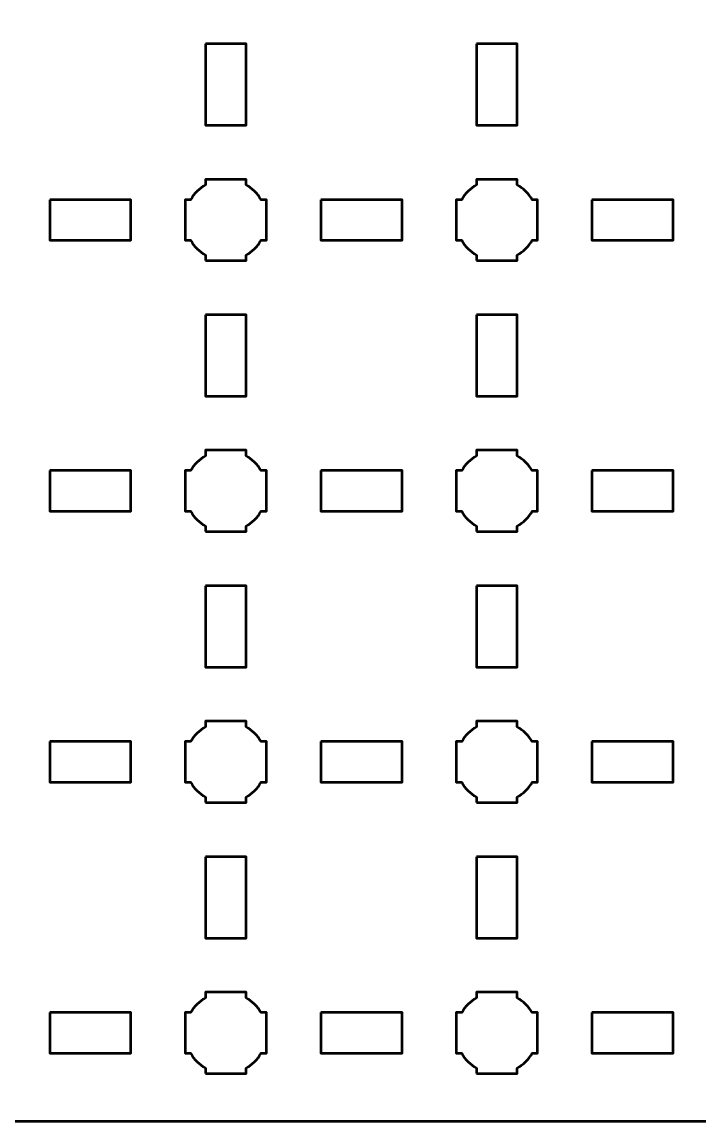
# Model space of a CAD drawing. Header units: centimetres. Extents: x -19.6 to 19.7, y -15.7 to 15.7.
# Drawn here: x 5.5 to 10.49, y -15.65 to -7.54 of the extents above; entities that cross this region are included whole.
import ezdxf

# ---------------------------------------------------------------- set-up
doc = ezdxf.new("R2010")
doc.units = ezdxf.units.CM
doc.header["$MEASUREMENT"] = 0
doc.layers.add('Layer 1', color=7, linetype='Continuous')

msp = doc.modelspace()

# ---------------------------------------------------------------- linework, layer by layer
at = {"layer": 'Layer 1', "lineweight": 53}
for points, knots in [([(-19.14991, 15.65004), (-19.14991, 15.65004), (19.15005, 15.65004), (19.15005, 15.65004), (19.15005, 15.65004), (19.42701, 15.65004), (19.65001, 15.42694), (19.65001, 15.14994), (19.65001, 15.14994), (19.65001, 15.14994), (19.65001, -15.14993), (19.65001, -15.14993), (19.65001, -15.14993), (19.65001, -15.42707), (19.42701, -15.65003), (19.15005, -15.65003), (19.15005, -15.65003), (19.15005, -15.65003), (-19.14991, -15.65003), (-19.14991, -15.65003), (-19.14991, -15.65003), (-19.42691, -15.65003), (-19.65, -15.42707), (-19.65, -15.14993), (-19.65, -15.14993), (-19.65, -15.14993), (-19.65, 15.14994), (-19.65, 15.14994), (-19.65, 15.14994), (-19.65, 15.42694), (-19.42691, 15.65004), (-19.14991, 15.65004)], [0, 0, 0, 0, 0.125, 0.125, 0.125, 0.125, 0.25, 0.25, 0.25, 0.25, 0.375, 0.375, 0.375, 0.375, 0.5, 0.5, 0.5, 0.5, 0.625, 0.625, 0.625, 0.625, 0.75, 0.75, 0.75, 0.75, 0.875, 0.875, 0.875, 0.875, 1, 1, 1, 1]), ([(6.85006, -7.70001), (6.85006, -7.70001), (7.15007, -7.70001), (7.15007, -7.70001), (7.15007, -7.70001), (7.15007, -7.70001), (7.15007, -8.30001), (7.15007, -8.30001), (7.15007, -8.30001), (7.15007, -8.30001), (6.85006, -8.30001), (6.85006, -8.30001), (6.85006, -8.30001), (6.85006, -8.30001), (6.85006, -7.70001), (6.85006, -7.70001)], [0, 0, 0, 0, 0.25, 0.25, 0.25, 0.25, 0.5, 0.5, 0.5, 0.5, 0.75, 0.75, 0.75, 0.75, 1, 1, 1, 1]), ([(8.85003, -7.70001), (8.85003, -7.70001), (9.15003, -7.70001), (9.15003, -7.70001), (9.15003, -7.70001), (9.15003, -7.70001), (9.15003, -8.30001), (9.15003, -8.30001), (9.15003, -8.30001), (9.15003, -8.30001), (8.85003, -8.30001), (8.85003, -8.30001), (8.85003, -8.30001), (8.85003, -8.30001), (8.85003, -7.70001), (8.85003, -7.70001)], [0, 0, 0, 0, 0.25, 0.25, 0.25, 0.25, 0.5, 0.5, 0.5, 0.5, 0.75, 0.75, 0.75, 0.75, 1, 1, 1, 1]), ([(6.84996, -9.29989), (6.84996, -9.29989), (6.84996, -9.25978), (6.84996, -9.25978), (6.84996, -9.25978), (6.80448, -9.23346), (6.76642, -9.19543), (6.7401, -9.14996), (6.7401, -9.14996), (6.7401, -9.14996), (6.70003, -9.14996), (6.70003, -9.14996), (6.70003, -9.14996), (6.70003, -9.14996), (6.70003, -8.99989), (6.70003, -8.99989), (6.70003, -8.99989), (6.70003, -8.99989), (6.70003, -8.84996), (6.70003, -8.84996), (6.70003, -8.84996), (6.70003, -8.84996), (6.7401, -8.84996), (6.7401, -8.84996), (6.7401, -8.84996), (6.76642, -8.80448), (6.80448, -8.76645), (6.84996, -8.74014), (6.84996, -8.74014), (6.84996, -8.74014), (6.84996, -8.69988), (6.84996, -8.69988), (6.84996, -8.69988), (6.84996, -8.69988), (6.99999, -8.69988), (6.99999, -8.69988), (6.99999, -8.69988), (6.99999, -8.69988), (7.14992, -8.69988), (7.14992, -8.69988), (7.14992, -8.69988), (7.14992, -8.69988), (7.14992, -8.74014), (7.14992, -8.74014), (7.14992, -8.74014), (7.19554, -8.76645), (7.23346, -8.80448), (7.25978, -8.84996), (7.25978, -8.84996), (7.25978, -8.84996), (7.3, -8.84996), (7.3, -8.84996), (7.3, -8.84996), (7.3, -8.84996), (7.3, -8.99989), (7.3, -8.99989), (7.3, -8.99989), (7.3, -8.99989), (7.3, -9.14996), (7.3, -9.14996), (7.3, -9.14996), (7.3, -9.14996), (7.25978, -9.14996), (7.25978, -9.14996), (7.25978, -9.14996), (7.23346, -9.19543), (7.19554, -9.23346), (7.14992, -9.25978), (7.14992, -9.25978), (7.14992, -9.25978), (7.14992, -9.29989), (7.14992, -9.29989), (7.14992, -9.29989), (7.14992, -9.29989), (6.99999, -9.29989), (6.99999, -9.29989), (6.99999, -9.29989), (6.99999, -9.29989), (6.84996, -9.29989), (6.84996, -9.29989)], [0, 0, 0, 0, 0.05, 0.05, 0.05, 0.05, 0.1, 0.1, 0.1, 0.1, 0.15, 0.15, 0.15, 0.15, 0.2, 0.2, 0.2, 0.2, 0.25, 0.25, 0.25, 0.25, 0.3, 0.3, 0.3, 0.3, 0.35, 0.35, 0.35, 0.35, 0.4, 0.4, 0.4, 0.4, 0.45, 0.45, 0.45, 0.45, 0.5, 0.5, 0.5, 0.5, 0.55, 0.55, 0.55, 0.55, 0.6, 0.6, 0.6, 0.6, 0.65, 0.65, 0.65, 0.65, 0.7, 0.7, 0.7, 0.7, 0.75, 0.75, 0.75, 0.75, 0.8, 0.8, 0.8, 0.8, 0.85, 0.85, 0.85, 0.85, 0.9, 0.9, 0.9, 0.9, 0.95, 0.95, 0.95, 0.95, 1, 1, 1, 1]), ([(8.85003, -9.29989), (8.85003, -9.29989), (8.85003, -9.25978), (8.85003, -9.25978), (8.85003, -9.25978), (8.80442, -9.23346), (8.76653, -9.19543), (8.74021, -9.14996), (8.74021, -9.14996), (8.74021, -9.14996), (8.69996, -9.14996), (8.69996, -9.14996), (8.69996, -9.14996), (8.69996, -9.14996), (8.69996, -8.99989), (8.69996, -8.99989), (8.69996, -8.99989), (8.69996, -8.99989), (8.69996, -8.84996), (8.69996, -8.84996), (8.69996, -8.84996), (8.69996, -8.84996), (8.74021, -8.84996), (8.74021, -8.84996), (8.74021, -8.84996), (8.76653, -8.80448), (8.80442, -8.76645), (8.85003, -8.74014), (8.85003, -8.74014), (8.85003, -8.74014), (8.85003, -8.69988), (8.85003, -8.69988), (8.85003, -8.69988), (8.85003, -8.69988), (8.99996, -8.69988), (8.99996, -8.69988), (8.99996, -8.69988), (8.99996, -8.69988), (9.15003, -8.69988), (9.15003, -8.69988), (9.15003, -8.69988), (9.15003, -8.69988), (9.15003, -8.74014), (9.15003, -8.74014), (9.15003, -8.74014), (9.19551, -8.76645), (9.23354, -8.80448), (9.25985, -8.84996), (9.25985, -8.84996), (9.25985, -8.84996), (9.29996, -8.84996), (9.29996, -8.84996), (9.29996, -8.84996), (9.29996, -8.84996), (9.29996, -8.99989), (9.29996, -8.99989), (9.29996, -8.99989), (9.29996, -8.99989), (9.29996, -9.14996), (9.29996, -9.14996), (9.29996, -9.14996), (9.29996, -9.14996), (9.25985, -9.14996), (9.25985, -9.14996), (9.25985, -9.14996), (9.23354, -9.19543), (9.19551, -9.23346), (9.15003, -9.25978), (9.15003, -9.25978), (9.15003, -9.25978), (9.15003, -9.29989), (9.15003, -9.29989), (9.15003, -9.29989), (9.15003, -9.29989), (8.99996, -9.29989), (8.99996, -9.29989), (8.99996, -9.29989), (8.99996, -9.29989), (8.85003, -9.29989), (8.85003, -9.29989)], [0, 0, 0, 0, 0.05, 0.05, 0.05, 0.05, 0.1, 0.1, 0.1, 0.1, 0.15, 0.15, 0.15, 0.15, 0.2, 0.2, 0.2, 0.2, 0.25, 0.25, 0.25, 0.25, 0.3, 0.3, 0.3, 0.3, 0.35, 0.35, 0.35, 0.35, 0.4, 0.4, 0.4, 0.4, 0.45, 0.45, 0.45, 0.45, 0.5, 0.5, 0.5, 0.5, 0.55, 0.55, 0.55, 0.55, 0.6, 0.6, 0.6, 0.6, 0.65, 0.65, 0.65, 0.65, 0.7, 0.7, 0.7, 0.7, 0.75, 0.75, 0.75, 0.75, 0.8, 0.8, 0.8, 0.8, 0.85, 0.85, 0.85, 0.85, 0.9, 0.9, 0.9, 0.9, 0.95, 0.95, 0.95, 0.95, 1, 1, 1, 1]), ([(5.70011, -8.84996), (5.70011, -8.84996), (6.30012, -8.84996), (6.30012, -8.84996), (6.30012, -8.84996), (6.30012, -8.84996), (6.30012, -9.14996), (6.30012, -9.14996), (6.30012, -9.14996), (6.30012, -9.14996), (5.70011, -9.14996), (5.70011, -9.14996), (5.70011, -9.14996), (5.70011, -9.14996), (5.70011, -8.84996), (5.70011, -8.84996)], [0, 0, 0, 0, 0.25, 0.25, 0.25, 0.25, 0.5, 0.5, 0.5, 0.5, 0.75, 0.75, 0.75, 0.75, 1, 1, 1, 1]), ([(7.70005, -8.84996), (7.70005, -8.84996), (8.30005, -8.84996), (8.30005, -8.84996), (8.30005, -8.84996), (8.30005, -8.84996), (8.30005, -9.14996), (8.30005, -9.14996), (8.30005, -9.14996), (8.30005, -9.14996), (7.70005, -9.14996), (7.70005, -9.14996), (7.70005, -9.14996), (7.70005, -9.14996), (7.70005, -8.84996), (7.70005, -8.84996)], [0, 0, 0, 0, 0.25, 0.25, 0.25, 0.25, 0.5, 0.5, 0.5, 0.5, 0.75, 0.75, 0.75, 0.75, 1, 1, 1, 1]), ([(9.70001, -8.84996), (9.70001, -8.84996), (10.30002, -8.84996), (10.30002, -8.84996), (10.30002, -8.84996), (10.30002, -8.84996), (10.30002, -9.14996), (10.30002, -9.14996), (10.30002, -9.14996), (10.30002, -9.14996), (9.70001, -9.14996), (9.70001, -9.14996), (9.70001, -9.14996), (9.70001, -9.14996), (9.70001, -8.84996), (9.70001, -8.84996)], [0, 0, 0, 0, 0.25, 0.25, 0.25, 0.25, 0.5, 0.5, 0.5, 0.5, 0.75, 0.75, 0.75, 0.75, 1, 1, 1, 1]), ([(6.85006, -9.70008), (6.85006, -9.70008), (7.15007, -9.70008), (7.15007, -9.70008), (7.15007, -9.70008), (7.15007, -9.70008), (7.15007, -10.30008), (7.15007, -10.30008), (7.15007, -10.30008), (7.15007, -10.30008), (6.85006, -10.30008), (6.85006, -10.30008), (6.85006, -10.30008), (6.85006, -10.30008), (6.85006, -9.70008), (6.85006, -9.70008)], [0, 0, 0, 0, 0.25, 0.25, 0.25, 0.25, 0.5, 0.5, 0.5, 0.5, 0.75, 0.75, 0.75, 0.75, 1, 1, 1, 1]), ([(8.85003, -9.70008), (8.85003, -9.70008), (9.15003, -9.70008), (9.15003, -9.70008), (9.15003, -9.70008), (9.15003, -9.70008), (9.15003, -10.30008), (9.15003, -10.30008), (9.15003, -10.30008), (9.15003, -10.30008), (8.85003, -10.30008), (8.85003, -10.30008), (8.85003, -10.30008), (8.85003, -10.30008), (8.85003, -9.70008), (8.85003, -9.70008)], [0, 0, 0, 0, 0.25, 0.25, 0.25, 0.25, 0.5, 0.5, 0.5, 0.5, 0.75, 0.75, 0.75, 0.75, 1, 1, 1, 1]), ([(6.84996, -11.29996), (6.84996, -11.29996), (6.84996, -11.25975), (6.84996, -11.25975), (6.84996, -11.25975), (6.80448, -11.23343), (6.76642, -11.19551), (6.7401, -11.14989), (6.7401, -11.14989), (6.7401, -11.14989), (6.70003, -11.14989), (6.70003, -11.14989), (6.70003, -11.14989), (6.70003, -11.14989), (6.70003, -10.99996), (6.70003, -10.99996), (6.70003, -10.99996), (6.70003, -10.99996), (6.70003, -10.84992), (6.70003, -10.84992), (6.70003, -10.84992), (6.70003, -10.84992), (6.7401, -10.84992), (6.7401, -10.84992), (6.7401, -10.84992), (6.76642, -10.80445), (6.80448, -10.76639), (6.84996, -10.74007), (6.84996, -10.74007), (6.84996, -10.74007), (6.84996, -10.69999), (6.84996, -10.69999), (6.84996, -10.69999), (6.84996, -10.69999), (6.99999, -10.69999), (6.99999, -10.69999), (6.99999, -10.69999), (6.99999, -10.69999), (7.14992, -10.69999), (7.14992, -10.69999), (7.14992, -10.69999), (7.14992, -10.69999), (7.14992, -10.74007), (7.14992, -10.74007), (7.14992, -10.74007), (7.19554, -10.76639), (7.23346, -10.80445), (7.25978, -10.84992), (7.25978, -10.84992), (7.25978, -10.84992), (7.3, -10.84992), (7.3, -10.84992), (7.3, -10.84992), (7.3, -10.84992), (7.3, -10.99996), (7.3, -10.99996), (7.3, -10.99996), (7.3, -10.99996), (7.3, -11.14989), (7.3, -11.14989), (7.3, -11.14989), (7.3, -11.14989), (7.25978, -11.14989), (7.25978, -11.14989), (7.25978, -11.14989), (7.23346, -11.19551), (7.19554, -11.23343), (7.14992, -11.25975), (7.14992, -11.25975), (7.14992, -11.25975), (7.14992, -11.29996), (7.14992, -11.29996), (7.14992, -11.29996), (7.14992, -11.29996), (6.99999, -11.29996), (6.99999, -11.29996), (6.99999, -11.29996), (6.99999, -11.29996), (6.84996, -11.29996), (6.84996, -11.29996)], [0, 0, 0, 0, 0.05, 0.05, 0.05, 0.05, 0.1, 0.1, 0.1, 0.1, 0.15, 0.15, 0.15, 0.15, 0.2, 0.2, 0.2, 0.2, 0.25, 0.25, 0.25, 0.25, 0.3, 0.3, 0.3, 0.3, 0.35, 0.35, 0.35, 0.35, 0.4, 0.4, 0.4, 0.4, 0.45, 0.45, 0.45, 0.45, 0.5, 0.5, 0.5, 0.5, 0.55, 0.55, 0.55, 0.55, 0.6, 0.6, 0.6, 0.6, 0.65, 0.65, 0.65, 0.65, 0.7, 0.7, 0.7, 0.7, 0.75, 0.75, 0.75, 0.75, 0.8, 0.8, 0.8, 0.8, 0.85, 0.85, 0.85, 0.85, 0.9, 0.9, 0.9, 0.9, 0.95, 0.95, 0.95, 0.95, 1, 1, 1, 1]), ([(8.85003, -11.29996), (8.85003, -11.29996), (8.85003, -11.25975), (8.85003, -11.25975), (8.85003, -11.25975), (8.80442, -11.23343), (8.76653, -11.19551), (8.74021, -11.14989), (8.74021, -11.14989), (8.74021, -11.14989), (8.69996, -11.14989), (8.69996, -11.14989), (8.69996, -11.14989), (8.69996, -11.14989), (8.69996, -10.99996), (8.69996, -10.99996), (8.69996, -10.99996), (8.69996, -10.99996), (8.69996, -10.84992), (8.69996, -10.84992), (8.69996, -10.84992), (8.69996, -10.84992), (8.74021, -10.84992), (8.74021, -10.84992), (8.74021, -10.84992), (8.76653, -10.80445), (8.80442, -10.76639), (8.85003, -10.74007), (8.85003, -10.74007), (8.85003, -10.74007), (8.85003, -10.69999), (8.85003, -10.69999), (8.85003, -10.69999), (8.85003, -10.69999), (8.99996, -10.69999), (8.99996, -10.69999), (8.99996, -10.69999), (8.99996, -10.69999), (9.15003, -10.69999), (9.15003, -10.69999), (9.15003, -10.69999), (9.15003, -10.69999), (9.15003, -10.74007), (9.15003, -10.74007), (9.15003, -10.74007), (9.19551, -10.76639), (9.23354, -10.80445), (9.25985, -10.84992), (9.25985, -10.84992), (9.25985, -10.84992), (9.29996, -10.84992), (9.29996, -10.84992), (9.29996, -10.84992), (9.29996, -10.84992), (9.29996, -10.99996), (9.29996, -10.99996), (9.29996, -10.99996), (9.29996, -10.99996), (9.29996, -11.14989), (9.29996, -11.14989), (9.29996, -11.14989), (9.29996, -11.14989), (9.25985, -11.14989), (9.25985, -11.14989), (9.25985, -11.14989), (9.23354, -11.19551), (9.19551, -11.23343), (9.15003, -11.25975), (9.15003, -11.25975), (9.15003, -11.25975), (9.15003, -11.29996), (9.15003, -11.29996), (9.15003, -11.29996), (9.15003, -11.29996), (8.99996, -11.29996), (8.99996, -11.29996), (8.99996, -11.29996), (8.99996, -11.29996), (8.85003, -11.29996), (8.85003, -11.29996)], [0, 0, 0, 0, 0.05, 0.05, 0.05, 0.05, 0.1, 0.1, 0.1, 0.1, 0.15, 0.15, 0.15, 0.15, 0.2, 0.2, 0.2, 0.2, 0.25, 0.25, 0.25, 0.25, 0.3, 0.3, 0.3, 0.3, 0.35, 0.35, 0.35, 0.35, 0.4, 0.4, 0.4, 0.4, 0.45, 0.45, 0.45, 0.45, 0.5, 0.5, 0.5, 0.5, 0.55, 0.55, 0.55, 0.55, 0.6, 0.6, 0.6, 0.6, 0.65, 0.65, 0.65, 0.65, 0.7, 0.7, 0.7, 0.7, 0.75, 0.75, 0.75, 0.75, 0.8, 0.8, 0.8, 0.8, 0.85, 0.85, 0.85, 0.85, 0.9, 0.9, 0.9, 0.9, 0.95, 0.95, 0.95, 0.95, 1, 1, 1, 1]), ([(5.70011, -10.85003), (5.70011, -10.85003), (6.30012, -10.85003), (6.30012, -10.85003), (6.30012, -10.85003), (6.30012, -10.85003), (6.30012, -11.15003), (6.30012, -11.15003), (6.30012, -11.15003), (6.30012, -11.15003), (5.70011, -11.15003), (5.70011, -11.15003), (5.70011, -11.15003), (5.70011, -11.15003), (5.70011, -10.85003), (5.70011, -10.85003)], [0, 0, 0, 0, 0.25, 0.25, 0.25, 0.25, 0.5, 0.5, 0.5, 0.5, 0.75, 0.75, 0.75, 0.75, 1, 1, 1, 1]), ([(7.70005, -10.85003), (7.70005, -10.85003), (8.30005, -10.85003), (8.30005, -10.85003), (8.30005, -10.85003), (8.30005, -10.85003), (8.30005, -11.15003), (8.30005, -11.15003), (8.30005, -11.15003), (8.30005, -11.15003), (7.70005, -11.15003), (7.70005, -11.15003), (7.70005, -11.15003), (7.70005, -11.15003), (7.70005, -10.85003), (7.70005, -10.85003)], [0, 0, 0, 0, 0.25, 0.25, 0.25, 0.25, 0.5, 0.5, 0.5, 0.5, 0.75, 0.75, 0.75, 0.75, 1, 1, 1, 1]), ([(9.70001, -10.85003), (9.70001, -10.85003), (10.30002, -10.85003), (10.30002, -10.85003), (10.30002, -10.85003), (10.30002, -10.85003), (10.30002, -11.15003), (10.30002, -11.15003), (10.30002, -11.15003), (10.30002, -11.15003), (9.70001, -11.15003), (9.70001, -11.15003), (9.70001, -11.15003), (9.70001, -11.15003), (9.70001, -10.85003), (9.70001, -10.85003)], [0, 0, 0, 0, 0.25, 0.25, 0.25, 0.25, 0.5, 0.5, 0.5, 0.5, 0.75, 0.75, 0.75, 0.75, 1, 1, 1, 1]), ([(6.85006, -11.70001), (6.85006, -11.70001), (7.15007, -11.70001), (7.15007, -11.70001), (7.15007, -11.70001), (7.15007, -11.70001), (7.15007, -12.30002), (7.15007, -12.30002), (7.15007, -12.30002), (7.15007, -12.30002), (6.85006, -12.30002), (6.85006, -12.30002), (6.85006, -12.30002), (6.85006, -12.30002), (6.85006, -11.70001), (6.85006, -11.70001)], [0, 0, 0, 0, 0.25, 0.25, 0.25, 0.25, 0.5, 0.5, 0.5, 0.5, 0.75, 0.75, 0.75, 0.75, 1, 1, 1, 1]), ([(8.85003, -11.70001), (8.85003, -11.70001), (9.15003, -11.70001), (9.15003, -11.70001), (9.15003, -11.70001), (9.15003, -11.70001), (9.15003, -12.30002), (9.15003, -12.30002), (9.15003, -12.30002), (9.15003, -12.30002), (8.85003, -12.30002), (8.85003, -12.30002), (8.85003, -12.30002), (8.85003, -12.30002), (8.85003, -11.70001), (8.85003, -11.70001)], [0, 0, 0, 0, 0.25, 0.25, 0.25, 0.25, 0.5, 0.5, 0.5, 0.5, 0.75, 0.75, 0.75, 0.75, 1, 1, 1, 1]), ([(6.84996, -13.29993), (6.84996, -13.29993), (6.84996, -13.25982), (6.84996, -13.25982), (6.84996, -13.25982), (6.80448, -13.2335), (6.76642, -13.19547), (6.7401, -13.15), (6.7401, -13.15), (6.7401, -13.15), (6.70003, -13.15), (6.70003, -13.15), (6.70003, -13.15), (6.70003, -13.15), (6.70003, -12.99993), (6.70003, -12.99993), (6.70003, -12.99993), (6.70003, -12.99993), (6.70003, -12.85), (6.70003, -12.85), (6.70003, -12.85), (6.70003, -12.85), (6.7401, -12.85), (6.7401, -12.85), (6.7401, -12.85), (6.76642, -12.80438), (6.80448, -12.7665), (6.84996, -12.74018), (6.84996, -12.74018), (6.84996, -12.74018), (6.84996, -12.69993), (6.84996, -12.69993), (6.84996, -12.69993), (6.84996, -12.69993), (6.99999, -12.69993), (6.99999, -12.69993), (6.99999, -12.69993), (6.99999, -12.69993), (7.14992, -12.69993), (7.14992, -12.69993), (7.14992, -12.69993), (7.14992, -12.69993), (7.14992, -12.74018), (7.14992, -12.74018), (7.14992, -12.74018), (7.19554, -12.7665), (7.23346, -12.80438), (7.25978, -12.85), (7.25978, -12.85), (7.25978, -12.85), (7.3, -12.85), (7.3, -12.85), (7.3, -12.85), (7.3, -12.85), (7.3, -12.99993), (7.3, -12.99993), (7.3, -12.99993), (7.3, -12.99993), (7.3, -13.15), (7.3, -13.15), (7.3, -13.15), (7.3, -13.15), (7.25978, -13.15), (7.25978, -13.15), (7.25978, -13.15), (7.23346, -13.19547), (7.19554, -13.2335), (7.14992, -13.25982), (7.14992, -13.25982), (7.14992, -13.25982), (7.14992, -13.29993), (7.14992, -13.29993), (7.14992, -13.29993), (7.14992, -13.29993), (6.99999, -13.29993), (6.99999, -13.29993), (6.99999, -13.29993), (6.99999, -13.29993), (6.84996, -13.29993), (6.84996, -13.29993)], [0, 0, 0, 0, 0.05, 0.05, 0.05, 0.05, 0.1, 0.1, 0.1, 0.1, 0.15, 0.15, 0.15, 0.15, 0.2, 0.2, 0.2, 0.2, 0.25, 0.25, 0.25, 0.25, 0.3, 0.3, 0.3, 0.3, 0.35, 0.35, 0.35, 0.35, 0.4, 0.4, 0.4, 0.4, 0.45, 0.45, 0.45, 0.45, 0.5, 0.5, 0.5, 0.5, 0.55, 0.55, 0.55, 0.55, 0.6, 0.6, 0.6, 0.6, 0.65, 0.65, 0.65, 0.65, 0.7, 0.7, 0.7, 0.7, 0.75, 0.75, 0.75, 0.75, 0.8, 0.8, 0.8, 0.8, 0.85, 0.85, 0.85, 0.85, 0.9, 0.9, 0.9, 0.9, 0.95, 0.95, 0.95, 0.95, 1, 1, 1, 1]), ([(8.85003, -13.29993), (8.85003, -13.29993), (8.85003, -13.25982), (8.85003, -13.25982), (8.85003, -13.25982), (8.80442, -13.2335), (8.76653, -13.19547), (8.74021, -13.15), (8.74021, -13.15), (8.74021, -13.15), (8.69996, -13.15), (8.69996, -13.15), (8.69996, -13.15), (8.69996, -13.15), (8.69996, -12.99993), (8.69996, -12.99993), (8.69996, -12.99993), (8.69996, -12.99993), (8.69996, -12.85), (8.69996, -12.85), (8.69996, -12.85), (8.69996, -12.85), (8.74021, -12.85), (8.74021, -12.85), (8.74021, -12.85), (8.76653, -12.80438), (8.80442, -12.7665), (8.85003, -12.74018), (8.85003, -12.74018), (8.85003, -12.74018), (8.85003, -12.69993), (8.85003, -12.69993), (8.85003, -12.69993), (8.85003, -12.69993), (8.99996, -12.69993), (8.99996, -12.69993), (8.99996, -12.69993), (8.99996, -12.69993), (9.15003, -12.69993), (9.15003, -12.69993), (9.15003, -12.69993), (9.15003, -12.69993), (9.15003, -12.74018), (9.15003, -12.74018), (9.15003, -12.74018), (9.19551, -12.7665), (9.23354, -12.80438), (9.25985, -12.85), (9.25985, -12.85), (9.25985, -12.85), (9.29996, -12.85), (9.29996, -12.85), (9.29996, -12.85), (9.29996, -12.85), (9.29996, -12.99993), (9.29996, -12.99993), (9.29996, -12.99993), (9.29996, -12.99993), (9.29996, -13.15), (9.29996, -13.15), (9.29996, -13.15), (9.29996, -13.15), (9.25985, -13.15), (9.25985, -13.15), (9.25985, -13.15), (9.23354, -13.19547), (9.19551, -13.2335), (9.15003, -13.25982), (9.15003, -13.25982), (9.15003, -13.25982), (9.15003, -13.29993), (9.15003, -13.29993), (9.15003, -13.29993), (9.15003, -13.29993), (8.99996, -13.29993), (8.99996, -13.29993), (8.99996, -13.29993), (8.99996, -13.29993), (8.85003, -13.29993), (8.85003, -13.29993)], [0, 0, 0, 0, 0.05, 0.05, 0.05, 0.05, 0.1, 0.1, 0.1, 0.1, 0.15, 0.15, 0.15, 0.15, 0.2, 0.2, 0.2, 0.2, 0.25, 0.25, 0.25, 0.25, 0.3, 0.3, 0.3, 0.3, 0.35, 0.35, 0.35, 0.35, 0.4, 0.4, 0.4, 0.4, 0.45, 0.45, 0.45, 0.45, 0.5, 0.5, 0.5, 0.5, 0.55, 0.55, 0.55, 0.55, 0.6, 0.6, 0.6, 0.6, 0.65, 0.65, 0.65, 0.65, 0.7, 0.7, 0.7, 0.7, 0.75, 0.75, 0.75, 0.75, 0.8, 0.8, 0.8, 0.8, 0.85, 0.85, 0.85, 0.85, 0.9, 0.9, 0.9, 0.9, 0.95, 0.95, 0.95, 0.95, 1, 1, 1, 1]), ([(5.70011, -12.85), (5.70011, -12.85), (6.30012, -12.85), (6.30012, -12.85), (6.30012, -12.85), (6.30012, -12.85), (6.30012, -13.15), (6.30012, -13.15), (6.30012, -13.15), (6.30012, -13.15), (5.70011, -13.15), (5.70011, -13.15), (5.70011, -13.15), (5.70011, -13.15), (5.70011, -12.85), (5.70011, -12.85)], [0, 0, 0, 0, 0.25, 0.25, 0.25, 0.25, 0.5, 0.5, 0.5, 0.5, 0.75, 0.75, 0.75, 0.75, 1, 1, 1, 1]), ([(7.70005, -12.85), (7.70005, -12.85), (8.30005, -12.85), (8.30005, -12.85), (8.30005, -12.85), (8.30005, -12.85), (8.30005, -13.15), (8.30005, -13.15), (8.30005, -13.15), (8.30005, -13.15), (7.70005, -13.15), (7.70005, -13.15), (7.70005, -13.15), (7.70005, -13.15), (7.70005, -12.85), (7.70005, -12.85)], [0, 0, 0, 0, 0.25, 0.25, 0.25, 0.25, 0.5, 0.5, 0.5, 0.5, 0.75, 0.75, 0.75, 0.75, 1, 1, 1, 1]), ([(9.70001, -12.85), (9.70001, -12.85), (10.30002, -12.85), (10.30002, -12.85), (10.30002, -12.85), (10.30002, -12.85), (10.30002, -13.15), (10.30002, -13.15), (10.30002, -13.15), (10.30002, -13.15), (9.70001, -13.15), (9.70001, -13.15), (9.70001, -13.15), (9.70001, -13.15), (9.70001, -12.85), (9.70001, -12.85)], [0, 0, 0, 0, 0.25, 0.25, 0.25, 0.25, 0.5, 0.5, 0.5, 0.5, 0.75, 0.75, 0.75, 0.75, 1, 1, 1, 1]), ([(6.85006, -13.69998), (6.85006, -13.69998), (7.15007, -13.69998), (7.15007, -13.69998), (7.15007, -13.69998), (7.15007, -13.69998), (7.15007, -14.29998), (7.15007, -14.29998), (7.15007, -14.29998), (7.15007, -14.29998), (6.85006, -14.29998), (6.85006, -14.29998), (6.85006, -14.29998), (6.85006, -14.29998), (6.85006, -13.69998), (6.85006, -13.69998)], [0, 0, 0, 0, 0.25, 0.25, 0.25, 0.25, 0.5, 0.5, 0.5, 0.5, 0.75, 0.75, 0.75, 0.75, 1, 1, 1, 1]), ([(8.85003, -13.69998), (8.85003, -13.69998), (9.15003, -13.69998), (9.15003, -13.69998), (9.15003, -13.69998), (9.15003, -13.69998), (9.15003, -14.29998), (9.15003, -14.29998), (9.15003, -14.29998), (9.15003, -14.29998), (8.85003, -14.29998), (8.85003, -14.29998), (8.85003, -14.29998), (8.85003, -14.29998), (8.85003, -13.69998), (8.85003, -13.69998)], [0, 0, 0, 0, 0.25, 0.25, 0.25, 0.25, 0.5, 0.5, 0.5, 0.5, 0.75, 0.75, 0.75, 0.75, 1, 1, 1, 1]), ([(6.84996, -15.3), (6.84996, -15.3), (6.84996, -15.25975), (6.84996, -15.25975), (6.84996, -15.25975), (6.80448, -15.23343), (6.76642, -15.19541), (6.7401, -15.14993), (6.7401, -15.14993), (6.7401, -15.14993), (6.70003, -15.14993), (6.70003, -15.14993), (6.70003, -15.14993), (6.70003, -15.14993), (6.70003, -15), (6.70003, -15), (6.70003, -15), (6.70003, -15), (6.70003, -14.84993), (6.70003, -14.84993), (6.70003, -14.84993), (6.70003, -14.84993), (6.7401, -14.84993), (6.7401, -14.84993), (6.7401, -14.84993), (6.76642, -14.80446), (6.80448, -14.76643), (6.84996, -14.74011), (6.84996, -14.74011), (6.84996, -14.74011), (6.84996, -14.7), (6.84996, -14.7), (6.84996, -14.7), (6.84996, -14.7), (6.99999, -14.7), (6.99999, -14.7), (6.99999, -14.7), (6.99999, -14.7), (7.14992, -14.7), (7.14992, -14.7), (7.14992, -14.7), (7.14992, -14.7), (7.14992, -14.74011), (7.14992, -14.74011), (7.14992, -14.74011), (7.19554, -14.76643), (7.23346, -14.80446), (7.25978, -14.84993), (7.25978, -14.84993), (7.25978, -14.84993), (7.3, -14.84993), (7.3, -14.84993), (7.3, -14.84993), (7.3, -14.84993), (7.3, -15), (7.3, -15), (7.3, -15), (7.3, -15), (7.3, -15.14993), (7.3, -15.14993), (7.3, -15.14993), (7.3, -15.14993), (7.25978, -15.14993), (7.25978, -15.14993), (7.25978, -15.14993), (7.23346, -15.19541), (7.19554, -15.23343), (7.14992, -15.25975), (7.14992, -15.25975), (7.14992, -15.25975), (7.14992, -15.3), (7.14992, -15.3), (7.14992, -15.3), (7.14992, -15.3), (6.99999, -15.3), (6.99999, -15.3), (6.99999, -15.3), (6.99999, -15.3), (6.84996, -15.3), (6.84996, -15.3)], [0, 0, 0, 0, 0.05, 0.05, 0.05, 0.05, 0.1, 0.1, 0.1, 0.1, 0.15, 0.15, 0.15, 0.15, 0.2, 0.2, 0.2, 0.2, 0.25, 0.25, 0.25, 0.25, 0.3, 0.3, 0.3, 0.3, 0.35, 0.35, 0.35, 0.35, 0.4, 0.4, 0.4, 0.4, 0.45, 0.45, 0.45, 0.45, 0.5, 0.5, 0.5, 0.5, 0.55, 0.55, 0.55, 0.55, 0.6, 0.6, 0.6, 0.6, 0.65, 0.65, 0.65, 0.65, 0.7, 0.7, 0.7, 0.7, 0.75, 0.75, 0.75, 0.75, 0.8, 0.8, 0.8, 0.8, 0.85, 0.85, 0.85, 0.85, 0.9, 0.9, 0.9, 0.9, 0.95, 0.95, 0.95, 0.95, 1, 1, 1, 1]), ([(8.85003, -15.3), (8.85003, -15.3), (8.85003, -15.25975), (8.85003, -15.25975), (8.85003, -15.25975), (8.80442, -15.23343), (8.76653, -15.19541), (8.74021, -15.14993), (8.74021, -15.14993), (8.74021, -15.14993), (8.69996, -15.14993), (8.69996, -15.14993), (8.69996, -15.14993), (8.69996, -15.14993), (8.69996, -15), (8.69996, -15), (8.69996, -15), (8.69996, -15), (8.69996, -14.84993), (8.69996, -14.84993), (8.69996, -14.84993), (8.69996, -14.84993), (8.74021, -14.84993), (8.74021, -14.84993), (8.74021, -14.84993), (8.76653, -14.80446), (8.80442, -14.76643), (8.85003, -14.74011), (8.85003, -14.74011), (8.85003, -14.74011), (8.85003, -14.7), (8.85003, -14.7), (8.85003, -14.7), (8.85003, -14.7), (8.99996, -14.7), (8.99996, -14.7), (8.99996, -14.7), (8.99996, -14.7), (9.15003, -14.7), (9.15003, -14.7), (9.15003, -14.7), (9.15003, -14.7), (9.15003, -14.74011), (9.15003, -14.74011), (9.15003, -14.74011), (9.19551, -14.76643), (9.23354, -14.80446), (9.25985, -14.84993), (9.25985, -14.84993), (9.25985, -14.84993), (9.29996, -14.84993), (9.29996, -14.84993), (9.29996, -14.84993), (9.29996, -14.84993), (9.29996, -15), (9.29996, -15), (9.29996, -15), (9.29996, -15), (9.29996, -15.14993), (9.29996, -15.14993), (9.29996, -15.14993), (9.29996, -15.14993), (9.25985, -15.14993), (9.25985, -15.14993), (9.25985, -15.14993), (9.23354, -15.19541), (9.19551, -15.23343), (9.15003, -15.25975), (9.15003, -15.25975), (9.15003, -15.25975), (9.15003, -15.3), (9.15003, -15.3), (9.15003, -15.3), (9.15003, -15.3), (8.99996, -15.3), (8.99996, -15.3), (8.99996, -15.3), (8.99996, -15.3), (8.85003, -15.3), (8.85003, -15.3)], [0, 0, 0, 0, 0.05, 0.05, 0.05, 0.05, 0.1, 0.1, 0.1, 0.1, 0.15, 0.15, 0.15, 0.15, 0.2, 0.2, 0.2, 0.2, 0.25, 0.25, 0.25, 0.25, 0.3, 0.3, 0.3, 0.3, 0.35, 0.35, 0.35, 0.35, 0.4, 0.4, 0.4, 0.4, 0.45, 0.45, 0.45, 0.45, 0.5, 0.5, 0.5, 0.5, 0.55, 0.55, 0.55, 0.55, 0.6, 0.6, 0.6, 0.6, 0.65, 0.65, 0.65, 0.65, 0.7, 0.7, 0.7, 0.7, 0.75, 0.75, 0.75, 0.75, 0.8, 0.8, 0.8, 0.8, 0.85, 0.85, 0.85, 0.85, 0.9, 0.9, 0.9, 0.9, 0.95, 0.95, 0.95, 0.95, 1, 1, 1, 1]), ([(5.70011, -14.84993), (5.70011, -14.84993), (6.30012, -14.84993), (6.30012, -14.84993), (6.30012, -14.84993), (6.30012, -14.84993), (6.30012, -15.14993), (6.30012, -15.14993), (6.30012, -15.14993), (6.30012, -15.14993), (5.70011, -15.14993), (5.70011, -15.14993), (5.70011, -15.14993), (5.70011, -15.14993), (5.70011, -14.84993), (5.70011, -14.84993)], [0, 0, 0, 0, 0.25, 0.25, 0.25, 0.25, 0.5, 0.5, 0.5, 0.5, 0.75, 0.75, 0.75, 0.75, 1, 1, 1, 1]), ([(7.70005, -14.84993), (7.70005, -14.84993), (8.30005, -14.84993), (8.30005, -14.84993), (8.30005, -14.84993), (8.30005, -14.84993), (8.30005, -15.14993), (8.30005, -15.14993), (8.30005, -15.14993), (8.30005, -15.14993), (7.70005, -15.14993), (7.70005, -15.14993), (7.70005, -15.14993), (7.70005, -15.14993), (7.70005, -14.84993), (7.70005, -14.84993)], [0, 0, 0, 0, 0.25, 0.25, 0.25, 0.25, 0.5, 0.5, 0.5, 0.5, 0.75, 0.75, 0.75, 0.75, 1, 1, 1, 1]), ([(9.70001, -14.84993), (9.70001, -14.84993), (10.30002, -14.84993), (10.30002, -14.84993), (10.30002, -14.84993), (10.30002, -14.84993), (10.30002, -15.14993), (10.30002, -15.14993), (10.30002, -15.14993), (10.30002, -15.14993), (9.70001, -15.14993), (9.70001, -15.14993), (9.70001, -15.14993), (9.70001, -15.14993), (9.70001, -14.84993), (9.70001, -14.84993)], [0, 0, 0, 0, 0.25, 0.25, 0.25, 0.25, 0.5, 0.5, 0.5, 0.5, 0.75, 0.75, 0.75, 0.75, 1, 1, 1, 1])]:
    msp.add_open_spline(points, degree=3, knots=knots, dxfattribs=at)

doc.saveas('drawing.dxf')
